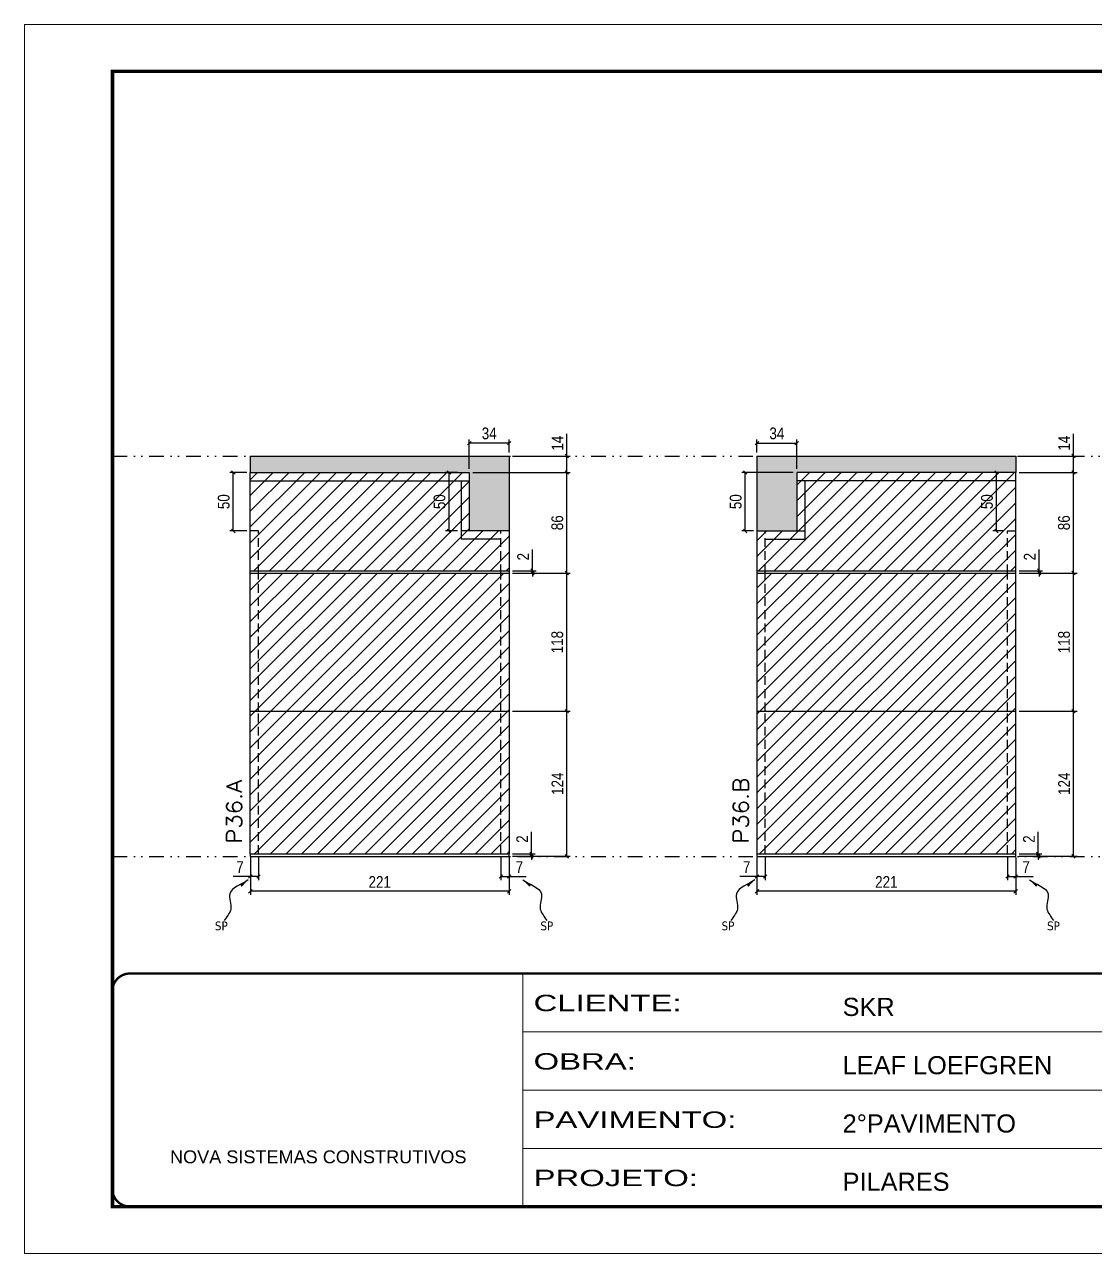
# Model space of a CAD drawing. Extents: x 14400 to 27878, y -21631 to 6985.
# Drawn here: x 15998 to 16912, y -5551 to -4501 of the extents above; entities that cross this region are included whole.
import ezdxf

# ---------------------------------------------------------------- set-up
doc = ezdxf.new("R2010")
doc.units = 0
for name, pattern in [('CONTINUO', [0]), ('DASHED', [0.75, 0.5, -0.25]), ('DIVIDE2', [0.625, 0.25, -0.125, 0, -0.125, 0, -0.125]), ('HIDDEN', [0.375, 0.25, -0.125])]:
    doc.linetypes.add(name, pattern=pattern)
for name, color, linetype in [('COTA', 241, 'Continuous'), ('Nível', 160, 'Continuous'), ('Painéis', 200, 'Continuous'), ('SARR_2.2x7', 40, 'Continuous'), ('Sarrafo de Pressão', 42, 'HIDDEN'), ('texto', 7, 'Continuous')]:
    doc.layers.add(name, color=color, linetype=linetype)
for name, color, linetype, lineweight in [('Folhas', 255, 'Continuous', 9), ('Hachura', 251, 'Continuous', 9), ('SARRAFO DE PRESSAO', 251, 'DASHED', 9), ('Texto Seção', 7, 'Continuous', 15)]:
    doc.layers.add(name, color=color, linetype=linetype, lineweight=lineweight)
doc.styles.add('ARIAL', font='arial.ttf')
doc.styles.add('COTA TECNICA', font='techl___.ttf', dxfattribs={"height": 10})
doc.styles.add('COTA TECNICA-50', font='techl___.ttf', dxfattribs={"height": 10})
doc.styles.add('REGUA-120', font='ROMANS.shx', dxfattribs={"height": 15})
doc.styles.get("Standard").update_dxf_attribs({"font": 'arial.ttf'})
doc.styles.add('Tecnologia', font='')
doc.styles.get('Tecnologia').set_extended_font_data('Forgotten Futurist')
doc.dimstyles.new('COTA PAINEL-50', dxfattribs={"dimtxt": 10, "dimasz": 3, "dimexe": 3, "dimexo": 3, "dimgap": 3, "dimtad": 1, "dimdec": 1, "dimzin": 12, "dimdsep": 46, "dimtxsty": 'COTA TECNICA-50', "dimblk1": 'OBLIQUE', "dimblk2": 'OBLIQUE', "dimsah": 1, "dimcen": 0.9, "dimclrd": 4, "dimclre": 4, "dimclrt": 240, "dimadec": 1, "dimazin": 3, "dimtfac": 1, "dimtdec": 1, "dimtmove": 0, "dimatfit": 3, "dimfxl": 1, "dimtolj": 1, "dimtzin": 12, "dimarcsym": 0})
doc.dimstyles.new('PAINEL', dxfattribs={"dimtxt": 10, "dimasz": 3, "dimexe": 3, "dimexo": 3, "dimgap": 3, "dimtad": 1, "dimdec": 1, "dimzin": 12, "dimdsep": 46, "dimtxsty": 'COTA TECNICA', "dimblk1": 'OBLIQUE', "dimblk2": 'OBLIQUE', "dimsah": 1, "dimcen": 0.9, "dimclrd": 4, "dimclre": 4, "dimclrt": 240, "dimadec": 1, "dimazin": 3, "dimtfac": 1, "dimtdec": 1, "dimtmove": 0, "dimatfit": 3, "dimfxl": 1, "dimtolj": 1, "dimtzin": 12, "dimarcsym": 0})
doc.dimstyles.get("Standard").update_dxf_attribs({"dimtxt": 0.18, "dimasz": 0.18, "dimexe": 0.18, "dimexo": 0.0625, "dimgap": 0.09, "dimtad": 0, "dimtih": 1, "dimtoh": 1, "dimdec": 4, "dimzin": 0, "dimdsep": 46, "dimtxsty": 'Standard', "dimcen": 0.09, "dimadec": 0, "dimazin": 0, "dimtfac": 1, "dimtdec": 4, "dimtofl": 0, "dimtmove": 0, "dimatfit": 3, "dimfxl": 1, "dimtolj": 1, "dimtzin": 0, "dimarcsym": 0})

# ---------------------------------------------------------------- blocks, each defined once
blk = doc.blocks.new('9999999999')
at = {"color": 30, "linetype": 'CONTINUO'}
for p, q in [((98564.6, 34230.2), (98564.6, 34429.4)), ((98564.6, 34379.6), (99584, 34379.6)), ((98564.6, 34329.8), (99488, 34329.8)), ((98564.6, 34280), (99488, 34280))]:
    blk.add_line(p, q, dxfattribs=at)
at = {"color": 30, "linetype": 'CONTINUO', "const_width": 2}
blk.add_lwpolyline([(99584, 34230.2), (99584, 34414.4, 0.414214), (99569, 34429.4), (98229, 34429.4, 0.414214), (98214, 34414.4), (98214, 34245.2, 0.414214), (98229, 34230.2), (99584, 34230.2)], format="xyb", dxfattribs=at)
at = {"layer": 'Folhas'}
blk.add_lwpolyline([(98139, 34190.2), (99624, 34190.2), (99624, 35240.2), (98139, 35240.2)], close=True, dxfattribs=at)
at = {"layer": 'Folhas', "color": 30, "const_width": 3}
blk.add_lwpolyline([(98214, 34230.2), (99584, 34230.2), (99584, 35200.2), (98214, 35200.2)], close=True, dxfattribs=at)
at = {"color": 7, "linetype": 'Continuous', "ltscale": 5, "style": 'ARIAL'}
for s, height, p in [('SKR', 15.48, (98837.7, 34393.1)), ('LEAF LOEFGREN', 15.483, (98837.7, 34343.3)), ('2°PAVIMENTO', 15.483, (98837.7, 34293.5)), ('NOVA SISTEMAS CONSTRUTIVOS', 11.059, (98263.2, 34267.2)), ('PILARES', 15.48, (98837.7, 34243.7))]:
    blk.add_text(s, height=height, dxfattribs=at).set_placement(p)
at = {"layer": 'Folhas', "color": 7, "style": 'Tecnologia', "width": 1.5}
for s, p in [('CLIENTE:', (98573.7, 34397.2)), ('OBRA:', (98573.7, 34347.3)), ('PAVIMENTO:', (98573.7, 34297.5)), ('PROJETO:', (98573.7, 34247.7))]:
    blk.add_text(s, height=14, dxfattribs=at).set_placement(p)
blk = doc.blocks.new('_Oblique')
at = {"color": 0, "linetype": 'ByBlock', "lineweight": -2}
blk.add_line((-0.5, -0.5), (0.5, 0.5), dxfattribs=at)
blk = doc.blocks.new('*D2050')
at = {"layer": 'COTA', "color": 4, "lineweight": -2, "transparency": 16777216}
for p, q in [((16624, -5212.7), (16624, -5244.6)), ((16845, -5212.7), (16845, -5244.6)), ((16845, -5241.6), (16624, -5241.6))]:
    blk.add_line(p, q, dxfattribs=at)
at = {"layer": 'Defpoints', "color": 0, "transparency": 16777216}
for p in [(16624, -5209.7), (16845, -5209.7), (16624, -5241.6)]:
    blk.add_point(p, dxfattribs=at)
at = {"layer": 'COTA', "color": 4, "lineweight": -2, "transparency": 16777216, "xscale": 3, "yscale": 3, "zscale": 3, "rotation": 180}
blk.add_blockref('_Oblique', (16624, -5241.6), dxfattribs=at)
at = {"layer": 'COTA', "color": 4, "lineweight": -2, "transparency": 16777216, "xscale": 3, "yscale": 3, "zscale": 3}
blk.add_blockref('_Oblique', (16845, -5241.6), dxfattribs=at)
at = {"layer": 'COTA', "color": 240, "transparency": 16777216, "insert": (16734.5, -5233.6), "char_height": 10, "attachment_point": 5, "style": 'COTA TECNICA'}
blk.add_mtext('\\A1;221', dxfattribs=at)
blk = doc.blocks.new('*D2051')
at = {"layer": 'COTA', "color": 4, "lineweight": -2, "transparency": 16777216}
for p, q in [((16838, -5212.7), (16838, -5232)), ((16845, -5214.7), (16845, -5232)), ((16838, -5229), (16845, -5229)), ((16845, -5229), (16859.8, -5229))]:
    blk.add_line(p, q, dxfattribs=at)
at = {"layer": 'Defpoints', "color": 0, "transparency": 16777216}
for p in [(16838, -5209.7), (16845, -5211.7), (16845, -5229)]:
    blk.add_point(p, dxfattribs=at)
at = {"layer": 'COTA', "color": 4, "lineweight": -2, "transparency": 16777216, "xscale": 3, "yscale": 3, "zscale": 3, "rotation": 180}
blk.add_blockref('_Oblique', (16838, -5229), dxfattribs=at)
at = {"layer": 'COTA', "color": 4, "lineweight": -2, "transparency": 16777216, "xscale": 3, "yscale": 3, "zscale": 3}
blk.add_blockref('_Oblique', (16845, -5229), dxfattribs=at)
at = {"layer": 'COTA', "color": 240, "transparency": 16777216, "insert": (16853.9, -5220.9), "char_height": 10, "attachment_point": 5, "style": 'COTA TECNICA-50'}
blk.add_mtext('\\A1;7', dxfattribs=at)
blk = doc.blocks.new('*D2052')
at = {"layer": 'COTA', "color": 4, "lineweight": -2, "transparency": 16777216}
for p, q in [((16624, -5214.7), (16624, -5232)), ((16631, -5212.7), (16631, -5232)), ((16624, -5229), (16609.3, -5229)), ((16631, -5229), (16624, -5229))]:
    blk.add_line(p, q, dxfattribs=at)
at = {"layer": 'Defpoints', "color": 0, "transparency": 16777216}
for p in [(16624, -5211.7), (16631, -5209.7), (16624, -5229)]:
    blk.add_point(p, dxfattribs=at)
at = {"layer": 'COTA', "color": 4, "lineweight": -2, "transparency": 16777216, "xscale": 3, "yscale": 3, "zscale": 3, "rotation": 180}
blk.add_blockref('_Oblique', (16624, -5229), dxfattribs=at)
at = {"layer": 'COTA', "color": 4, "lineweight": -2, "transparency": 16777216, "xscale": 3, "yscale": 3, "zscale": 3}
blk.add_blockref('_Oblique', (16631, -5229), dxfattribs=at)
at = {"layer": 'COTA', "color": 240, "transparency": 16777216, "insert": (16615.2, -5220.9), "char_height": 10, "attachment_point": 5, "style": 'COTA TECNICA-50'}
blk.add_mtext('\\A1;7', dxfattribs=at)
blk = doc.blocks.new('*D2053')
at = {"layer": 'COTA', "color": 4, "lineweight": -2, "transparency": 16777216}
for p, q in [((16864.3, -5209.7), (16864.3, -5190.9)), ((16848, -5209.7), (16867.3, -5209.7)), ((16848, -5211.7), (16867.3, -5211.7)), ((16864.3, -5211.7), (16864.3, -5209.7)), ((16864.3, -5211.7), (16864.3, -5214.7))]:
    blk.add_line(p, q, dxfattribs=at)
at = {"layer": 'Defpoints', "color": 0, "transparency": 16777216}
for p in [(16845, -5209.7), (16845, -5211.7), (16864.3, -5211.7)]:
    blk.add_point(p, dxfattribs=at)
at = {"layer": 'COTA', "color": 4, "lineweight": -2, "transparency": 16777216, "xscale": 3, "yscale": 3, "zscale": 3}
for p, rotation in [((16864.3, -5209.7), 270), ((16864.3, -5211.7), 90)]:
    blk.add_blockref('_Oblique', p, dxfattribs=dict(at, rotation=rotation))
at = {"layer": 'COTA', "color": 240, "transparency": 16777216, "insert": (16856.3, -5197), "char_height": 10, "attachment_point": 5, "rotation": 90, "style": 'COTA TECNICA-50'}
blk.add_mtext('\\A1;2', dxfattribs=at)
blk = doc.blocks.new('*D2054')
at = {"layer": 'COTA', "color": 4, "linetype": 'ByBlock', "lineweight": -2, "transparency": 16777216}
for p, q in [((16848, -5087.7), (16897.4, -5087.7)), ((16894.4, -5211.7), (16894.4, -5087.7)), ((16848, -5211.7), (16897.4, -5211.7))]:
    blk.add_line(p, q, dxfattribs=at)
at = {"layer": 'Defpoints', "color": 0, "linetype": 'ByBlock', "transparency": 16777216}
for p in [(16845, -5087.7), (16894.4, -5087.7), (16845, -5211.7)]:
    blk.add_point(p, dxfattribs=at)
at = {"layer": 'COTA', "color": 4, "linetype": 'ByBlock', "lineweight": -2, "transparency": 16777216, "xscale": 3, "yscale": 3, "zscale": 3}
for p, rotation in [((16894.4, -5087.7), 90), ((16894.4, -5211.7), 270)]:
    blk.add_blockref('_Oblique', p, dxfattribs=dict(at, rotation=rotation))
at = {"layer": 'COTA', "color": 240, "linetype": 'ByBlock', "transparency": 16777216, "insert": (16886.3, -5149.7), "char_height": 10, "attachment_point": 5, "rotation": 90, "style": 'COTA TECNICA'}
blk.add_mtext('\\A1;124', dxfattribs=at)
blk = doc.blocks.new('*D2055')
at = {"layer": 'COTA', "color": 4, "linetype": 'ByBlock', "lineweight": -2, "transparency": 16777216}
for p, q in [((16848, -5087.7), (16897.4, -5087.7)), ((16894.4, -5211.7), (16894.4, -5087.7)), ((16848, -5211.7), (16897.4, -5211.7))]:
    blk.add_line(p, q, dxfattribs=at)
at = {"layer": 'Defpoints', "color": 0, "linetype": 'ByBlock', "transparency": 16777216}
for p in [(16845, -5087.7), (16894.4, -5087.7), (16845, -5211.7)]:
    blk.add_point(p, dxfattribs=at)
at = {"layer": 'COTA', "color": 4, "linetype": 'ByBlock', "lineweight": -2, "transparency": 16777216, "xscale": 3, "yscale": 3, "zscale": 3}
for p, rotation in [((16894.4, -5087.7), 90), ((16894.4, -5211.7), 270)]:
    blk.add_blockref('_Oblique', p, dxfattribs=dict(at, rotation=rotation))
at = {"layer": 'COTA', "color": 240, "linetype": 'ByBlock', "transparency": 16777216, "insert": (16886.3, -5149.7), "char_height": 10, "attachment_point": 5, "rotation": 90, "style": 'COTA TECNICA'}
blk.add_mtext('\\A1;124', dxfattribs=at)
blk = doc.blocks.new('*D2048')
at = {"layer": 'COTA', "color": 4, "lineweight": -2, "transparency": 16777216}
for p, q in [((16848, -4969.7), (16897.4, -4969.7)), ((16894.4, -5087.7), (16894.4, -4969.7)), ((16848, -5087.7), (16897.4, -5087.7))]:
    blk.add_line(p, q, dxfattribs=at)
at = {"layer": 'Defpoints', "color": 0, "transparency": 16777216}
for p in [(16845, -4969.7), (16894.4, -4969.7), (16845, -5087.7)]:
    blk.add_point(p, dxfattribs=at)
at = {"layer": 'COTA', "color": 4, "lineweight": -2, "transparency": 16777216, "xscale": 3, "yscale": 3, "zscale": 3}
for p, rotation in [((16894.4, -4969.7), 90), ((16894.4, -5087.7), 270)]:
    blk.add_blockref('_Oblique', p, dxfattribs=dict(at, rotation=rotation))
at = {"layer": 'COTA', "color": 240, "transparency": 16777216, "insert": (16886.3, -5028.7), "char_height": 10, "attachment_point": 5, "rotation": 90, "style": 'COTA TECNICA'}
blk.add_mtext('\\A1;118', dxfattribs=at)
blk = doc.blocks.new('*D2049')
at = {"layer": 'COTA', "color": 4, "lineweight": -2, "transparency": 16777216}
for p, q in [((16624, -4866.7), (16624, -4855.7)), ((16624, -4858.7), (16658, -4858.7)), ((16658, -4880.7), (16658, -4855.7))]:
    blk.add_line(p, q, dxfattribs=at)
at = {"layer": 'Defpoints', "color": 0, "transparency": 16777216}
for p in [(16658, -4858.7), (16624, -4869.7), (16658, -4883.7)]:
    blk.add_point(p, dxfattribs=at)
at = {"layer": 'COTA', "color": 4, "lineweight": -2, "transparency": 16777216, "xscale": 3, "yscale": 3, "zscale": 3, "rotation": 180}
blk.add_blockref('_Oblique', (16624, -4858.7), dxfattribs=at)
at = {"layer": 'COTA', "color": 4, "lineweight": -2, "transparency": 16777216, "xscale": 3, "yscale": 3, "zscale": 3}
blk.add_blockref('_Oblique', (16658, -4858.7), dxfattribs=at)
at = {"layer": 'COTA', "color": 240, "transparency": 16777216, "insert": (16641, -4850.4), "char_height": 10, "attachment_point": 5, "style": 'COTA TECNICA'}
blk.add_mtext('\\A1;34', dxfattribs=at)
blk = doc.blocks.new('*D2056')
at = {"layer": 'COTA', "color": 4, "lineweight": -2, "transparency": 16777216}
for p, q in [((16848, -4883.7), (16897.4, -4883.7)), ((16894.4, -4969.7), (16894.4, -4883.7)), ((16848, -4969.7), (16897.4, -4969.7))]:
    blk.add_line(p, q, dxfattribs=at)
at = {"layer": 'Defpoints', "color": 0, "transparency": 16777216}
for p in [(16845, -4883.7), (16894.4, -4883.7), (16845, -4969.7)]:
    blk.add_point(p, dxfattribs=at)
at = {"layer": 'COTA', "color": 4, "lineweight": -2, "transparency": 16777216, "xscale": 3, "yscale": 3, "zscale": 3}
for p, rotation in [((16894.4, -4883.7), 90), ((16894.4, -4969.7), 270)]:
    blk.add_blockref('_Oblique', p, dxfattribs=dict(at, rotation=rotation))
at = {"layer": 'COTA', "color": 240, "transparency": 16777216, "insert": (16886.3, -4926.7), "char_height": 10, "attachment_point": 5, "rotation": 90, "style": 'COTA TECNICA'}
blk.add_mtext('\\A1;86', dxfattribs=at)
blk = doc.blocks.new('*D2057')
at = {"layer": 'COTA', "color": 4, "lineweight": -2, "transparency": 16777216}
for p, q in [((16894.4, -4869.7), (16894.4, -4850.6)), ((16848, -4869.7), (16897.4, -4869.7)), ((16894.4, -4883.7), (16894.4, -4869.7)), ((16848, -4883.7), (16897.4, -4883.7))]:
    blk.add_line(p, q, dxfattribs=at)
at = {"layer": 'Defpoints', "color": 0, "transparency": 16777216}
for p in [(16845, -4869.7), (16894.4, -4869.7), (16845, -4883.7)]:
    blk.add_point(p, dxfattribs=at)
at = {"layer": 'COTA', "color": 4, "lineweight": -2, "transparency": 16777216, "xscale": 3, "yscale": 3, "zscale": 3}
for p, rotation in [((16894.4, -4869.7), 90), ((16894.4, -4883.7), 270)]:
    blk.add_blockref('_Oblique', p, dxfattribs=dict(at, rotation=rotation))
at = {"layer": 'COTA', "color": 240, "transparency": 16777216, "insert": (16886.3, -4858.7), "char_height": 10, "attachment_point": 5, "rotation": 90, "style": 'COTA TECNICA'}
blk.add_mtext('\\A1;14', dxfattribs=at)
blk = doc.blocks.new('*D2058')
at = {"layer": 'COTA', "color": 4, "lineweight": -2, "transparency": 16777216}
for p, q in [((16655, -4883.7), (16611, -4883.7)), ((16614, -4933.7), (16614, -4883.7)), ((16621, -4933.7), (16611, -4933.7))]:
    blk.add_line(p, q, dxfattribs=at)
at = {"layer": 'Defpoints', "color": 0, "transparency": 16777216}
for p in [(16614, -4883.7), (16658, -4883.7), (16624, -4933.7)]:
    blk.add_point(p, dxfattribs=at)
at = {"layer": 'COTA', "color": 4, "lineweight": -2, "transparency": 16777216, "xscale": 3, "yscale": 3, "zscale": 3}
for p, rotation in [((16614, -4883.7), 90), ((16614, -4933.7), 270)]:
    blk.add_blockref('_Oblique', p, dxfattribs=dict(at, rotation=rotation))
at = {"layer": 'COTA', "color": 240, "transparency": 16777216, "insert": (16605.9, -4908.7), "char_height": 10, "attachment_point": 5, "rotation": 90, "style": 'COTA TECNICA'}
blk.add_mtext('\\A1;50', dxfattribs=at)
blk = doc.blocks.new('*D2059')
at = {"layer": 'COTA', "color": 4, "lineweight": -2, "transparency": 16777216}
for p, q in [((16835, -4883.7), (16825.6, -4883.7)), ((16828.6, -4933.7), (16828.6, -4883.7)), ((16835, -4933.7), (16825.6, -4933.7))]:
    blk.add_line(p, q, dxfattribs=at)
at = {"layer": 'Defpoints', "color": 0, "transparency": 16777216}
for p in [(16828.6, -4883.7), (16838, -4883.7), (16838, -4933.7)]:
    blk.add_point(p, dxfattribs=at)
at = {"layer": 'COTA', "color": 4, "lineweight": -2, "transparency": 16777216, "xscale": 3, "yscale": 3, "zscale": 3}
for p, rotation in [((16828.6, -4883.7), 90), ((16828.6, -4933.7), 270)]:
    blk.add_blockref('_Oblique', p, dxfattribs=dict(at, rotation=rotation))
at = {"layer": 'COTA', "color": 240, "transparency": 16777216, "insert": (16820.5, -4908.7), "char_height": 10, "attachment_point": 5, "rotation": 90, "style": 'COTA TECNICA'}
blk.add_mtext('\\A1;50', dxfattribs=at)
blk = doc.blocks.new('*D2061')
at = {"layer": 'COTA', "color": 4, "lineweight": -2, "transparency": 16777216}
for p, q in [((16191.3, -5212.7), (16191.3, -5244.6)), ((16412.3, -5212.7), (16412.3, -5244.6)), ((16412.3, -5241.6), (16191.3, -5241.6))]:
    blk.add_line(p, q, dxfattribs=at)
at = {"layer": 'Defpoints', "color": 0, "transparency": 16777216}
for p in [(16191.3, -5209.7), (16412.3, -5209.7), (16191.3, -5241.6)]:
    blk.add_point(p, dxfattribs=at)
at = {"layer": 'COTA', "color": 4, "lineweight": -2, "transparency": 16777216, "xscale": 3, "yscale": 3, "zscale": 3, "rotation": 180}
blk.add_blockref('_Oblique', (16191.3, -5241.6), dxfattribs=at)
at = {"layer": 'COTA', "color": 4, "lineweight": -2, "transparency": 16777216, "xscale": 3, "yscale": 3, "zscale": 3}
blk.add_blockref('_Oblique', (16412.3, -5241.6), dxfattribs=at)
at = {"layer": 'COTA', "color": 240, "transparency": 16777216, "insert": (16301.8, -5233.6), "char_height": 10, "attachment_point": 5, "style": 'COTA TECNICA'}
blk.add_mtext('\\A1;221', dxfattribs=at)
blk = doc.blocks.new('*D2062')
at = {"layer": 'COTA', "color": 4, "lineweight": -2, "transparency": 16777216}
for p, q in [((16405.3, -5212.7), (16405.3, -5232)), ((16412.3, -5214.7), (16412.3, -5232)), ((16405.3, -5229), (16412.3, -5229)), ((16412.3, -5229), (16427, -5229))]:
    blk.add_line(p, q, dxfattribs=at)
at = {"layer": 'Defpoints', "color": 0, "transparency": 16777216}
for p in [(16405.3, -5209.7), (16412.3, -5211.7), (16412.3, -5229)]:
    blk.add_point(p, dxfattribs=at)
at = {"layer": 'COTA', "color": 4, "lineweight": -2, "transparency": 16777216, "xscale": 3, "yscale": 3, "zscale": 3, "rotation": 180}
blk.add_blockref('_Oblique', (16405.3, -5229), dxfattribs=at)
at = {"layer": 'COTA', "color": 4, "lineweight": -2, "transparency": 16777216, "xscale": 3, "yscale": 3, "zscale": 3}
blk.add_blockref('_Oblique', (16412.3, -5229), dxfattribs=at)
at = {"layer": 'COTA', "color": 240, "transparency": 16777216, "insert": (16421.1, -5220.9), "char_height": 10, "attachment_point": 5, "style": 'COTA TECNICA-50'}
blk.add_mtext('\\A1;7', dxfattribs=at)
blk = doc.blocks.new('*D2063')
at = {"layer": 'COTA', "color": 4, "lineweight": -2, "transparency": 16777216}
for p, q in [((16191.3, -5214.7), (16191.3, -5232)), ((16198.3, -5212.7), (16198.3, -5232)), ((16191.3, -5229), (16176.5, -5229)), ((16198.3, -5229), (16191.3, -5229))]:
    blk.add_line(p, q, dxfattribs=at)
at = {"layer": 'Defpoints', "color": 0, "transparency": 16777216}
for p in [(16191.3, -5211.7), (16198.3, -5209.7), (16191.3, -5229)]:
    blk.add_point(p, dxfattribs=at)
at = {"layer": 'COTA', "color": 4, "lineweight": -2, "transparency": 16777216, "xscale": 3, "yscale": 3, "zscale": 3, "rotation": 180}
blk.add_blockref('_Oblique', (16191.3, -5229), dxfattribs=at)
at = {"layer": 'COTA', "color": 4, "lineweight": -2, "transparency": 16777216, "xscale": 3, "yscale": 3, "zscale": 3}
blk.add_blockref('_Oblique', (16198.3, -5229), dxfattribs=at)
at = {"layer": 'COTA', "color": 240, "transparency": 16777216, "insert": (16182.4, -5220.9), "char_height": 10, "attachment_point": 5, "style": 'COTA TECNICA-50'}
blk.add_mtext('\\A1;7', dxfattribs=at)
blk = doc.blocks.new('*D2064')
at = {"layer": 'COTA', "color": 4, "lineweight": -2, "transparency": 16777216}
for p, q in [((16431.5, -5209.7), (16431.5, -5190.9)), ((16415.3, -5209.7), (16434.5, -5209.7)), ((16415.3, -5211.7), (16434.5, -5211.7)), ((16431.5, -5211.7), (16431.5, -5209.7)), ((16431.5, -5211.7), (16431.5, -5214.7))]:
    blk.add_line(p, q, dxfattribs=at)
at = {"layer": 'Defpoints', "color": 0, "transparency": 16777216}
for p in [(16412.3, -5209.7), (16412.3, -5211.7), (16431.5, -5211.7)]:
    blk.add_point(p, dxfattribs=at)
at = {"layer": 'COTA', "color": 4, "lineweight": -2, "transparency": 16777216, "xscale": 3, "yscale": 3, "zscale": 3}
for p, rotation in [((16431.5, -5209.7), 270), ((16431.5, -5211.7), 90)]:
    blk.add_blockref('_Oblique', p, dxfattribs=dict(at, rotation=rotation))
at = {"layer": 'COTA', "color": 240, "transparency": 16777216, "insert": (16423.5, -5197), "char_height": 10, "attachment_point": 5, "rotation": 90, "style": 'COTA TECNICA-50'}
blk.add_mtext('\\A1;2', dxfattribs=at)
blk = doc.blocks.new('*D2065')
at = {"layer": 'COTA', "color": 4, "linetype": 'ByBlock', "lineweight": -2, "transparency": 16777216}
for p, q in [((16415.3, -5087.7), (16464.6, -5087.7)), ((16461.6, -5211.7), (16461.6, -5087.7)), ((16415.3, -5211.7), (16464.6, -5211.7))]:
    blk.add_line(p, q, dxfattribs=at)
at = {"layer": 'Defpoints', "color": 0, "linetype": 'ByBlock', "transparency": 16777216}
for p in [(16412.3, -5087.7), (16461.6, -5087.7), (16412.3, -5211.7)]:
    blk.add_point(p, dxfattribs=at)
at = {"layer": 'COTA', "color": 4, "linetype": 'ByBlock', "lineweight": -2, "transparency": 16777216, "xscale": 3, "yscale": 3, "zscale": 3}
for p, rotation in [((16461.6, -5087.7), 90), ((16461.6, -5211.7), 270)]:
    blk.add_blockref('_Oblique', p, dxfattribs=dict(at, rotation=rotation))
at = {"layer": 'COTA', "color": 240, "linetype": 'ByBlock', "transparency": 16777216, "insert": (16453.6, -5149.7), "char_height": 10, "attachment_point": 5, "rotation": 90, "style": 'COTA TECNICA'}
blk.add_mtext('\\A1;124', dxfattribs=at)
blk = doc.blocks.new('*D2066')
at = {"layer": 'COTA', "color": 4, "linetype": 'ByBlock', "lineweight": -2, "transparency": 16777216}
for p, q in [((16415.3, -5087.7), (16464.6, -5087.7)), ((16461.6, -5211.7), (16461.6, -5087.7)), ((16415.3, -5211.7), (16464.6, -5211.7))]:
    blk.add_line(p, q, dxfattribs=at)
at = {"layer": 'Defpoints', "color": 0, "linetype": 'ByBlock', "transparency": 16777216}
for p in [(16412.3, -5087.7), (16461.6, -5087.7), (16412.3, -5211.7)]:
    blk.add_point(p, dxfattribs=at)
at = {"layer": 'COTA', "color": 4, "linetype": 'ByBlock', "lineweight": -2, "transparency": 16777216, "xscale": 3, "yscale": 3, "zscale": 3}
for p, rotation in [((16461.6, -5087.7), 90), ((16461.6, -5211.7), 270)]:
    blk.add_blockref('_Oblique', p, dxfattribs=dict(at, rotation=rotation))
at = {"layer": 'COTA', "color": 240, "linetype": 'ByBlock', "transparency": 16777216, "insert": (16453.6, -5149.7), "char_height": 10, "attachment_point": 5, "rotation": 90, "style": 'COTA TECNICA'}
blk.add_mtext('\\A1;124', dxfattribs=at)
blk = doc.blocks.new('*D2067')
at = {"layer": 'COTA', "color": 4, "lineweight": -2, "transparency": 16777216}
for p, q in [((16415.3, -4969.7), (16464.6, -4969.7)), ((16461.6, -5087.7), (16461.6, -4969.7)), ((16415.3, -5087.7), (16464.6, -5087.7))]:
    blk.add_line(p, q, dxfattribs=at)
at = {"layer": 'Defpoints', "color": 0, "transparency": 16777216}
for p in [(16412.3, -4969.7), (16461.6, -4969.7), (16412.3, -5087.7)]:
    blk.add_point(p, dxfattribs=at)
at = {"layer": 'COTA', "color": 4, "lineweight": -2, "transparency": 16777216, "xscale": 3, "yscale": 3, "zscale": 3}
for p, rotation in [((16461.6, -4969.7), 90), ((16461.6, -5087.7), 270)]:
    blk.add_blockref('_Oblique', p, dxfattribs=dict(at, rotation=rotation))
at = {"layer": 'COTA', "color": 240, "transparency": 16777216, "insert": (16453.5, -5028.7), "char_height": 10, "attachment_point": 5, "rotation": 90, "style": 'COTA TECNICA'}
blk.add_mtext('\\A1;118', dxfattribs=at)
blk = doc.blocks.new('*D2068')
at = {"layer": 'COTA', "color": 4, "lineweight": -2, "transparency": 16777216}
for p, q in [((16378.3, -4880.7), (16378.3, -4855.7)), ((16412.3, -4858.7), (16378.3, -4858.7)), ((16412.3, -4866.7), (16412.3, -4855.7))]:
    blk.add_line(p, q, dxfattribs=at)
at = {"layer": 'Defpoints', "color": 0, "transparency": 16777216}
for p in [(16378.3, -4858.7), (16412.3, -4869.7), (16378.3, -4883.7)]:
    blk.add_point(p, dxfattribs=at)
at = {"layer": 'COTA', "color": 4, "lineweight": -2, "transparency": 16777216, "xscale": 3, "yscale": 3, "zscale": 3, "rotation": 180}
blk.add_blockref('_Oblique', (16378.3, -4858.7), dxfattribs=at)
at = {"layer": 'COTA', "color": 4, "lineweight": -2, "transparency": 16777216, "xscale": 3, "yscale": 3, "zscale": 3}
blk.add_blockref('_Oblique', (16412.3, -4858.7), dxfattribs=at)
at = {"layer": 'COTA', "color": 240, "transparency": 16777216, "insert": (16395.3, -4850.4), "char_height": 10, "attachment_point": 5, "style": 'COTA TECNICA'}
blk.add_mtext('\\A1;34', dxfattribs=at)
blk = doc.blocks.new('*D2069')
at = {"layer": 'COTA', "color": 4, "lineweight": -2, "transparency": 16777216}
for p, q in [((16188.3, -4883.7), (16173.7, -4883.7)), ((16176.7, -4933.7), (16176.7, -4883.7)), ((16188.3, -4933.7), (16173.7, -4933.7))]:
    blk.add_line(p, q, dxfattribs=at)
at = {"layer": 'Defpoints', "color": 0, "transparency": 16777216}
for p in [(16176.7, -4883.7), (16191.3, -4883.7), (16191.3, -4933.7)]:
    blk.add_point(p, dxfattribs=at)
at = {"layer": 'COTA', "color": 4, "lineweight": -2, "transparency": 16777216, "xscale": 3, "yscale": 3, "zscale": 3}
for p, rotation in [((16176.7, -4883.7), 90), ((16176.7, -4933.7), 270)]:
    blk.add_blockref('_Oblique', p, dxfattribs=dict(at, rotation=rotation))
at = {"layer": 'COTA', "color": 240, "transparency": 16777216, "insert": (16168.6, -4908.7), "char_height": 10, "attachment_point": 5, "rotation": 90, "style": 'COTA TECNICA'}
blk.add_mtext('\\A1;50', dxfattribs=at)
blk = doc.blocks.new('*D2070')
at = {"layer": 'COTA', "color": 4, "lineweight": -2, "transparency": 16777216}
for p, q in [((16368.3, -4883.7), (16358, -4883.7)), ((16361, -4933.7), (16361, -4883.7)), ((16368.3, -4933.7), (16358, -4933.7))]:
    blk.add_line(p, q, dxfattribs=at)
at = {"layer": 'Defpoints', "color": 0, "transparency": 16777216}
for p in [(16361, -4883.7), (16371.3, -4883.7), (16371.3, -4933.7)]:
    blk.add_point(p, dxfattribs=at)
at = {"layer": 'COTA', "color": 4, "lineweight": -2, "transparency": 16777216, "xscale": 3, "yscale": 3, "zscale": 3}
for p, rotation in [((16361, -4883.7), 90), ((16361, -4933.7), 270)]:
    blk.add_blockref('_Oblique', p, dxfattribs=dict(at, rotation=rotation))
at = {"layer": 'COTA', "color": 240, "transparency": 16777216, "insert": (16352.9, -4908.7), "char_height": 10, "attachment_point": 5, "rotation": 90, "style": 'COTA TECNICA'}
blk.add_mtext('\\A1;50', dxfattribs=at)
blk = doc.blocks.new('*D2071')
at = {"layer": 'COTA', "color": 4, "lineweight": -2, "transparency": 16777216}
for p, q in [((16381.3, -4883.7), (16464.6, -4883.7)), ((16461.6, -4969.7), (16461.6, -4883.7)), ((16415.3, -4969.7), (16464.6, -4969.7))]:
    blk.add_line(p, q, dxfattribs=at)
at = {"layer": 'Defpoints', "color": 0, "transparency": 16777216}
for p in [(16378.3, -4883.7), (16461.6, -4883.7), (16412.3, -4969.7)]:
    blk.add_point(p, dxfattribs=at)
at = {"layer": 'COTA', "color": 4, "lineweight": -2, "transparency": 16777216, "xscale": 3, "yscale": 3, "zscale": 3}
for p, rotation in [((16461.6, -4883.7), 90), ((16461.6, -4969.7), 270)]:
    blk.add_blockref('_Oblique', p, dxfattribs=dict(at, rotation=rotation))
at = {"layer": 'COTA', "color": 240, "transparency": 16777216, "insert": (16453.5, -4926.7), "char_height": 10, "attachment_point": 5, "rotation": 90, "style": 'COTA TECNICA'}
blk.add_mtext('\\A1;86', dxfattribs=at)
blk = doc.blocks.new('*D2072')
at = {"layer": 'COTA', "color": 4, "lineweight": -2, "transparency": 16777216}
for p, q in [((16461.6, -4869.7), (16461.6, -4850.6)), ((16415.3, -4869.7), (16464.6, -4869.7)), ((16461.6, -4883.7), (16461.6, -4869.7)), ((16381.3, -4883.7), (16464.6, -4883.7))]:
    blk.add_line(p, q, dxfattribs=at)
at = {"layer": 'Defpoints', "color": 0, "transparency": 16777216}
for p in [(16412.3, -4869.7), (16461.6, -4869.7), (16378.3, -4883.7)]:
    blk.add_point(p, dxfattribs=at)
at = {"layer": 'COTA', "color": 4, "lineweight": -2, "transparency": 16777216, "xscale": 3, "yscale": 3, "zscale": 3}
for p, rotation in [((16461.6, -4869.7), 90), ((16461.6, -4883.7), 270)]:
    blk.add_blockref('_Oblique', p, dxfattribs=dict(at, rotation=rotation))
at = {"layer": 'COTA', "color": 240, "transparency": 16777216, "insert": (16453.6, -4858.7), "char_height": 10, "attachment_point": 5, "rotation": 90, "style": 'COTA TECNICA'}
blk.add_mtext('\\A1;14', dxfattribs=at)
blk = doc.blocks.new('*D2365')
at = {"layer": 'COTA', "color": 4, "lineweight": -2, "transparency": 16777216}
for p, q in [((16432.3, -4967.7), (16432.3, -4949.6)), ((16415.3, -4967.7), (16435.3, -4967.7)), ((16415.3, -4969.7), (16435.3, -4969.7)), ((16432.3, -4969.7), (16432.3, -4967.7)), ((16432.3, -4969.7), (16432.3, -4972.7))]:
    blk.add_line(p, q, dxfattribs=at)
at = {"layer": 'Defpoints', "color": 0, "transparency": 16777216}
for p in [(16412.3, -4967.7), (16412.3, -4969.7), (16432.3, -4967.7)]:
    blk.add_point(p, dxfattribs=at)
at = {"layer": 'COTA', "color": 4, "lineweight": -2, "transparency": 16777216, "xscale": 3, "yscale": 3, "zscale": 3}
for p, rotation in [((16432.3, -4967.7), 270), ((16432.3, -4969.7), 90)]:
    blk.add_blockref('_Oblique', p, dxfattribs=dict(at, rotation=rotation))
at = {"layer": 'COTA', "color": 240, "transparency": 16777216, "insert": (16424.3, -4955.7), "char_height": 10, "attachment_point": 5, "rotation": 90, "style": 'COTA TECNICA'}
blk.add_mtext('\\A1;2', dxfattribs=at)
blk = doc.blocks.new('*D2366')
at = {"layer": 'COTA', "color": 4, "lineweight": -2, "transparency": 16777216}
for p, q in [((16865, -4967.7), (16865, -4949.6)), ((16848, -4967.7), (16868, -4967.7)), ((16848, -4969.7), (16868, -4969.7)), ((16865, -4969.7), (16865, -4967.7)), ((16865, -4969.7), (16865, -4972.7))]:
    blk.add_line(p, q, dxfattribs=at)
at = {"layer": 'Defpoints', "color": 0, "transparency": 16777216}
for p in [(16845, -4967.7), (16845, -4969.7), (16865, -4967.7)]:
    blk.add_point(p, dxfattribs=at)
at = {"layer": 'COTA', "color": 4, "lineweight": -2, "transparency": 16777216, "xscale": 3, "yscale": 3, "zscale": 3}
for p, rotation in [((16865, -4967.7), 270), ((16865, -4969.7), 90)]:
    blk.add_blockref('_Oblique', p, dxfattribs=dict(at, rotation=rotation))
at = {"layer": 'COTA', "color": 240, "transparency": 16777216, "insert": (16857, -4955.7), "char_height": 10, "attachment_point": 5, "rotation": 90, "style": 'COTA TECNICA'}
blk.add_mtext('\\A1;2', dxfattribs=at)

msp = doc.modelspace()

# ---------------------------------------------------------------- hatches: boundary and pattern name
at = {"layer": 'COTA'}
h = msp.add_hatch(dxfattribs=at)
h.set_pattern_fill('AR-CONC', color=256, scale=0.03)
h.set_pattern_definition([(50, (-3636.1424, -1146.575), (5.4655401, -0.4781726), [0.5715, -6.2865]), (355, (-3636.1424, -1146.575), (-1.0573026, 5.7317054), [0.4572, -5.0292175]), (100.451445, (-3635.687, -1146.615), (4.4082374, 5.2535326), [0.4857003, -5.3427073]), (46.1842, (-3636.1424, -1145.051), (8.1323712, -1.2612698), [0.85725, -9.42975]), (96.635558, (-3635.465, -1145.156), (7.122124, 7.4227837), [0.7285507, -8.0140682]), (351.18415, (-3636.142, -1145.051), (7.122124, 7.4227837), [0.685799, -7.543792]), (21, (-3635.3804, -1145.432), (4.5484317, -3.0679559), [0.5715, -6.2865]), (326, (-3635.3804, -1145.432), (1.8540609, 5.525639), [0.4572, -5.0292]), (71.451445, (-3635.0014, -1145.688), (6.4024926, 2.457683), [0.4857003, -5.3426981]), (37.5, (-3636.1424, -1146.5751), (0.0926581, 2.53665117), [0, -4.96824, 0, -5.1054, 0, -5.04825]), (7.5, (-3636.1424, -1146.575), (2.00458988, 3.00541724), [0, -2.91084, 0, -4.85394, 0, -1.92405]), (327.5, (-3637.8417, -1146.5751), (4.06771786, -0.17186232), [0, -1.905, 0, -5.9436, 0, -7.8867]), (317.5, (-3638.6037, -1146.575), (4.44387544, 0.7627947), [0, -2.4765, 0, -3.94716, 0, -5.6007])])
h.paths.add_polyline_path([(16412.27, -4933.74), (16378.27, -4933.74), (16378.27, -4883.74), (16191.27, -4883.74), (16191.27, -4869.74), (16412.27, -4869.74)])
h = msp.add_hatch(dxfattribs=at)
h.set_pattern_fill('AR-CONC', color=256, scale=0.03)
h.set_pattern_definition([(50, (-3203.3966, -1146.575), (5.4655401, -0.4781726), [0.5715, -6.2865]), (355, (-3203.3966, -1146.575), (-1.0573026, 5.7317054), [0.4572, -5.0292175]), (100.451445, (-3202.941, -1146.615), (4.4082374, 5.2535326), [0.4857003, -5.3427073]), (46.1842, (-3203.3966, -1145.051), (8.1323712, -1.2612698), [0.85725, -9.42975]), (96.635558, (-3202.719, -1145.156), (7.122124, 7.4227837), [0.7285507, -8.0140682]), (351.18415, (-3203.397, -1145.051), (7.122124, 7.4227837), [0.685799, -7.543792]), (21, (-3202.6346, -1145.432), (4.5484317, -3.0679559), [0.5715, -6.2865]), (326, (-3202.6346, -1145.432), (1.8540609, 5.525639), [0.4572, -5.0292]), (71.451445, (-3202.2556, -1145.688), (6.4024926, 2.457683), [0.4857003, -5.3426981]), (37.5, (-3203.3966, -1146.5751), (0.0926581, 2.53665117), [0, -4.96824, 0, -5.1054, 0, -5.04825]), (7.5, (-3203.3966, -1146.575), (2.00458988, 3.00541724), [0, -2.91084, 0, -4.85394, 0, -1.92405]), (327.5, (-3205.0959, -1146.5751), (4.06771786, -0.17186232), [0, -1.905, 0, -5.9436, 0, -7.8867]), (317.5, (-3205.858, -1146.575), (4.44387544, 0.7627947), [0, -2.4765, 0, -3.94716, 0, -5.6007])])
h.paths.add_polyline_path([(16624.02, -4933.74), (16658.02, -4933.74), (16658.02, -4883.74), (16845.02, -4883.74), (16845.02, -4869.74), (16624.02, -4869.74)])
at = {"layer": 'Hachura', "linetype": 'ByBlock'}
h = msp.add_hatch(dxfattribs=at)
h.set_pattern_fill('ANSI31', color=256, scale=3)
h.paths.add_polyline_path([(16191.27, -4883.74), (16191.27, -4967.74), (16412.27, -4967.74), (16412.27, -4933.74), (16378.27, -4933.74), (16378.27, -4883.74)])
h.paths.add_polyline_path([(16658.02, -4883.74), (16658.02, -4933.74), (16624.02, -4933.74), (16624.02, -4967.74), (16845.02, -4967.74), (16845.02, -4883.74)])
h.paths.add_polyline_path([(17093.25, -4933.74), (17068.25, -4933.74), (17068.25, -4969.74), (17093.25, -4969.74)])
h.paths.add_polyline_path([(17306.76, -4933.74), (17281.76, -4933.74), (17281.76, -4969.74), (17306.76, -4969.74)])
h = msp.add_hatch(dxfattribs=at)
h.set_pattern_fill('ANSI31', color=256, scale=3)
h.paths.add_polyline_path([(16412.27, -5209.74), (16412.27, -5087.74), (16191.27, -5087.74), (16191.27, -5209.74)])
h.paths.add_polyline_path([(16412.27, -5087.74), (16412.27, -4969.74), (16191.27, -4969.74), (16191.27, -5087.74)])
h.paths.add_polyline_path([(16845.02, -5087.74), (16845.02, -4969.74), (16624.02, -4969.74), (16624.02, -5087.74)])
h.paths.add_polyline_path([(16845.02, -5209.74), (16845.02, -5087.74), (16624.02, -5087.74), (16624.02, -5209.74)])
h.paths.add_polyline_path([(17068.25, -5209.74), (17093.25, -5209.74), (17093.25, -4969.74), (17068.25, -4969.74)])
h.paths.add_polyline_path([(17281.76, -5209.74), (17306.76, -5209.74), (17306.76, -4969.74), (17281.76, -4969.74)])

# ---------------------------------------------------------------- linework, layer by layer
at = {"layer": 'COTA'}
for p, q in [((16191.27, -4869.74), (16412.27, -4869.74)), ((16191.27, -4869.74), (16191.27, -4883.74)), ((16412.27, -4869.74), (16412.27, -4933.74)), ((16624.02, -4869.74), (16624.02, -4933.74)), ((16624.02, -4869.74), (16845.02, -4869.74)), ((16845.02, -4869.74), (16845.02, -4883.74)), ((16198.27, -4933.74), (16191.27, -4933.74)), ((16371.27, -4933.74), (16371.27, -4940.74)), ((16378.27, -4933.74), (16371.27, -4933.74)), ((16658.02, -4933.74), (16665.02, -4933.74)), ((16665.02, -4933.74), (16665.02, -4940.74)), ((16838.02, -4933.74), (16845.02, -4933.74))]:
    msp.add_line(p, q, dxfattribs=at)
at = {"layer": 'Nível', "color": 4, "linetype": 'DIVIDE2', "ltscale": 50}
for p, q in [((16073.47, -4869.74), (17443.47, -4869.74)), ((16073.47, -5211.74), (17443.47, -5211.74))]:
    msp.add_line(p, q, dxfattribs=at)
at = {"layer": 'Painéis'}
for p, q in [((16191.27, -4883.74), (16378.27, -4883.74)), ((16191.27, -5209.74), (16191.27, -4883.74)), ((16378.27, -4883.74), (16378.27, -4933.74)), ((16845.02, -4883.74), (16658.02, -4883.74)), ((16658.02, -4883.74), (16658.02, -4933.74)), ((16845.02, -5209.74), (16845.02, -4883.74)), ((16412.27, -4933.74), (16378.27, -4933.74)), ((16412.27, -4933.74), (16412.27, -5209.74)), ((16624.02, -4933.74), (16658.02, -4933.74)), ((16624.02, -4933.74), (16624.02, -5209.74)), ((16191.27, -4967.74), (16412.27, -4967.74)), ((16191.27, -4969.74), (16412.27, -4969.74)), ((16624.02, -4967.74), (16845.02, -4967.74)), ((16624.02, -4969.74), (16845.02, -4969.74)), ((16191.27, -5087.74), (16412.27, -5087.74)), ((16624.02, -5087.74), (16845.02, -5087.74))]:
    msp.add_line(p, q, dxfattribs=at)
for points in [[(16412.27, -5209.74), (16191.27, -5209.74), (16191.27, -5211.74), (16412.27, -5211.74)], [(16845.02, -5209.74), (16624.02, -5209.74), (16624.02, -5211.74), (16845.02, -5211.74)]]:
    msp.add_lwpolyline(points, close=True, dxfattribs=at)
at = {"layer": 'SARR_2.2x7'}
for p, q in [((16191.27, -4890.74), (16378.27, -4890.74)), ((16371.27, -4890.74), (16371.27, -4933.74)), ((16845.02, -4890.74), (16658.02, -4890.74)), ((16665.02, -4890.74), (16665.02, -4933.74)), ((16405.27, -4940.74), (16371.27, -4940.74)), ((16631.02, -4940.74), (16665.02, -4940.74))]:
    msp.add_line(p, q, dxfattribs=at)
at = {"layer": 'Sarrafo de Pressão', "ltscale": 30}
for p, q in [((16198.27, -4969.74), (16198.27, -4933.74)), ((16405.27, -4969.74), (16405.27, -4933.74)), ((16631.02, -4969.74), (16631.02, -4933.74)), ((16838.02, -4969.74), (16838.02, -4933.74)), ((16198.27, -5087.74), (16198.27, -4969.74)), ((16405.27, -5087.74), (16405.27, -4969.74)), ((16631.02, -5087.74), (16631.02, -4969.74)), ((16838.02, -5087.74), (16838.02, -4969.74)), ((16198.27, -5209.74), (16198.27, -5087.74)), ((16405.27, -5209.74), (16405.27, -5087.74)), ((16631.02, -5209.74), (16631.02, -5087.74)), ((16838.02, -5209.74), (16838.02, -5087.74))]:
    msp.add_line(p, q, dxfattribs=at)

# ---------------------------------------------------------------- block references
at = {"layer": 'SARRAFO DE PRESSAO', "color": 6, "linetype": 'ByBlock'}
msp.add_blockref('9999999999', (-82140.51, -39741.23), dxfattribs=at)

# ---------------------------------------------------------------- texts
at = {"layer": 'texto', "color": 0, "char_height": 7.5, "attachment_point": 5}
for insert in [(16166.5, -5271.23), (16444.52, -5271.23), (16599.24, -5271.23), (16877.27, -5271.23)]:
    msp.add_mtext('{\\fTahoma|b0|i0|c0|p34;\\C4;SP}', dxfattribs=dict(at, insert=insert))
at = {"layer": 'Texto Seção', "style": 'REGUA-120', "width": 1.1}
for s, p in [('P36.A', (16184.03, -5200.98)), ('P36.B', (16616.77, -5200.98))]:
    msp.add_text(s, height=13, rotation=90, dxfattribs=at).set_placement(p)

# ---------------------------------------------------------------- dimensions: what is measured, and where the dimension line sits
at = {"layer": 'COTA'}
for base, p1, p2, angle, dimstyle, picture, middle in [((16378.27, -4858.67), (16412.27, -4869.74), (16378.27, -4883.74), 180, 'PAINEL', '*D2068', (16395.27, -4850.45)), ((16461.64, -4869.74), (16378.27, -4883.74), (16412.27, -4869.74), 90, 'PAINEL', '*D2072', (16453.57, -4858.68)), ((16894.39, -4869.74), (16845.02, -4883.74), (16845.02, -4869.74), 90, 'PAINEL', '*D2057', (16886.32, -4858.68)), ((16176.72, -4883.74), (16191.27, -4933.74), (16191.27, -4883.74), 90, 'PAINEL', '*D2069', (16168.62, -4908.74)), ((16360.96, -4883.74), (16371.27, -4933.74), (16371.27, -4883.74), 90, 'PAINEL', '*D2070', (16352.85, -4908.74)), ((16461.64, -4883.74), (16412.27, -4969.74), (16378.27, -4883.74), 90, 'PAINEL', '*D2071', (16453.52, -4926.74)), ((16614.02, -4883.74), (16624.02, -4933.74), (16658.02, -4883.74), 90, 'PAINEL', '*D2058', (16605.91, -4908.74)), ((16828.62, -4883.74), (16838.02, -4933.74), (16838.02, -4883.74), 90, 'PAINEL', '*D2059', (16820.51, -4908.74)), ((16894.39, -4883.74), (16845.02, -4969.74), (16845.02, -4883.74), 90, 'PAINEL', '*D2056', (16886.26, -4926.74)), ((16432.28, -4967.74), (16412.27, -4969.74), (16412.27, -4967.74), 90, 'PAINEL', '*D2365', (16424.28, -4955.69)), ((16865.03, -4967.74), (16845.02, -4969.74), (16845.02, -4967.74), 90, 'PAINEL', '*D2366', (16857.03, -4955.69)), ((16461.64, -4969.74), (16412.27, -5087.74), (16412.27, -4969.74), 90, 'PAINEL', '*D2067', (16453.55, -5028.74)), ((16894.39, -4969.74), (16845.02, -5087.74), (16845.02, -4969.74), 90, 'PAINEL', '*D2048', (16886.29, -5028.74)), ((16191.27, -5228.98), (16198.27, -5209.74), (16191.27, -5211.74), 180, 'COTA PAINEL-50', '*D2063', (16182.41, -5220.91)), ((16624.02, -5228.98), (16631.02, -5209.74), (16624.02, -5211.74), 180, 'COTA PAINEL-50', '*D2052', (16615.16, -5220.91))]:
    dim = msp.add_linear_dim(base=base, p1=p1, p2=p2, angle=angle, dimstyle=dimstyle, dxfattribs=at)
    dim.commit()
    dim.dimension.update_dxf_attribs({"geometry": picture, "text_midpoint": middle})
for base, p1, p2, dimstyle, picture, middle in [((16658.02, -4858.67), (16624.02, -4869.74), (16658.02, -4883.74), 'PAINEL', '*D2049', (16641.02, -4850.45)), ((16412.27, -5228.98), (16405.27, -5209.74), (16412.27, -5211.74), 'COTA PAINEL-50', '*D2062', (16421.14, -5220.91)), ((16845.02, -5228.98), (16838.02, -5209.74), (16845.02, -5211.74), 'COTA PAINEL-50', '*D2051', (16853.89, -5220.91))]:
    dim = msp.add_linear_dim(base=base, p1=p1, p2=p2, dimstyle=dimstyle, dxfattribs=at)
    dim.commit()
    dim.dimension.update_dxf_attribs({"geometry": picture, "text_midpoint": middle})
at = {"layer": 'COTA', "linetype": 'ByBlock'}
for p1, p2, picture, middle in [((16412.27, -5211.74), (16412.27, -5087.74), '*D2065', (16453.57, -5149.74)), ((16412.27, -5211.74), (16412.27, -5087.74), '*D2066', (16453.57, -5149.74)), ((16845.02, -5211.74), (16845.02, -5087.74), '*D2054', (16886.32, -5149.74)), ((16845.02, -5211.74), (16845.02, -5087.74), '*D2055', (16886.32, -5149.74))]:
    dim = msp.add_aligned_dim(p1=p1, p2=p2, distance=-49.37, dimstyle='PAINEL', dxfattribs=at)
    dim.commit()
    dim.dimension.update_dxf_attribs({"geometry": picture, "text_midpoint": middle})
at = {"layer": 'COTA'}
for base, p1, p2, picture, middle in [((16431.53, -5211.74), (16412.27, -5209.74), (16412.27, -5211.74), '*D2064', (16431.53, -5196.99)), ((16864.28, -5211.74), (16845.02, -5209.74), (16845.02, -5211.74), '*D2053', (16864.28, -5196.99))]:
    dim = msp.add_linear_dim(base=base, p1=p1, p2=p2, angle=90, dimstyle='COTA PAINEL-50', dxfattribs=at)
    dim.commit()
    dim.dimension.update_dxf_attribs({"geometry": picture, "text_midpoint": middle, "dimtype": 160})
for base, p1, p2, picture, middle in [((16191.27, -5241.63), (16412.27, -5209.74), (16191.27, -5209.74), '*D2061', (16301.77, -5233.58)), ((16624.02, -5241.63), (16845.02, -5209.74), (16624.02, -5209.74), '*D2050', (16734.52, -5233.58))]:
    dim = msp.add_linear_dim(base=base, p1=p1, p2=p2, angle=180, dimstyle='PAINEL', override={"dimarcsym": 2}, dxfattribs=at)
    dim.commit()
    dim.dimension.update_dxf_attribs({"geometry": picture, "text_midpoint": middle})

# ---------------------------------------------------------------- leaders
at = {"layer": 'COTA', "path_type": 1}
for points in [[(16189.45, -5231.92), (16173.66, -5243.76), (16174.59, -5256.76), (16169.03, -5266.54)], [(16424.1, -5231.92), (16439.89, -5243.76), (16438.96, -5256.76), (16444.52, -5266.54)], [(16622.19, -5231.92), (16606.41, -5243.76), (16607.33, -5256.76), (16601.78, -5266.54)], [(16856.85, -5231.92), (16872.63, -5243.76), (16871.71, -5256.76), (16877.26, -5266.54)]]:
    msp.add_leader(points, dimstyle='Standard', override={"dimasz": 8}, dxfattribs=at)

doc.saveas('drawing.dxf')
